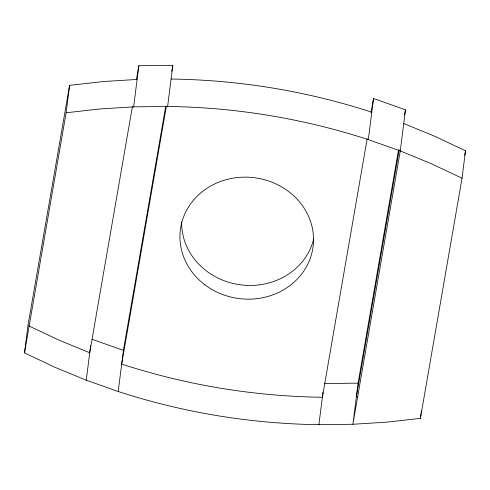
<?xml version="1.0" encoding="UTF-8"?>
<svg xmlns="http://www.w3.org/2000/svg" width="490" height="490" viewBox="0 0 490 490"><rect width="100%" height="100%" fill="white"/><g stroke="black" fill="none" stroke-linecap="round" stroke-linejoin="round"><path stroke-width="0.73" d="M403.742 123.511L435.01 136.392L465.5 150.804L462.039 178.219L420.408 418.344L386.763 422.16L352.892 424.267L318.904 424.671A618.735 563.469 7.2 0 1 118.219 391.498L86.258 380.197L54.99 367.316L24.5 352.904L27.961 325.489L69.592 85.364L103.237 81.548L137.108 79.441M24.5 352.904L66.126 112.78L69.592 85.364M86.258 380.197L90.632 345.566M133.648 106.857L138.842 65.734L172.829 65.329L167.635 106.453L133.648 106.857L99.776 108.964L66.126 112.78M118.219 391.498L123.413 350.375L165.767 106.048M318.904 424.671L323.002 392.208M462.039 178.219L431.549 163.807L400.281 150.926L368.321 139.626L373.515 98.502L405.475 109.803L400.281 150.926L352.892 424.267L358.086 383.143L398.554 149.713M420.408 418.344L420.971 413.897M421.155 412.415L421.345 410.932M136.49 79.288L138.842 65.734M132.41 106.551L89.719 352.782L58.451 339.901L28.64 325.807M171.782 71.362L172.829 65.329M166.392 106.183L121.679 364.082A618.735 563.469 7.2 0 0 322.365 397.255L367.206 138.603M371.028 112.829L373.515 98.502M404.556 115.077L405.475 109.803M399.172 149.867L356.353 396.851L357.859 396.759M464.716 155.324L465.5 150.804M324.852 383.541L358.086 383.143M92.163 339.325L123.413 350.375M167.635 106.453A618.735 563.469 7.2 0 1 368.321 139.626M313.674 239.047A66.891 60.913 7.2 0 1 240.541 284.837A66.891 60.913 7.2 0 1 181.674 221.841M171.096 79.037A618.735 563.469 7.2 0 1 371.781 112.21M204.728 284.684A66.891 60.913 7.2 0 0 312.718 249.055A66.891 60.913 7.2 0 0 222.754 180.706A66.891 60.913 7.2 0 0 204.728 284.684"/></g></svg>
